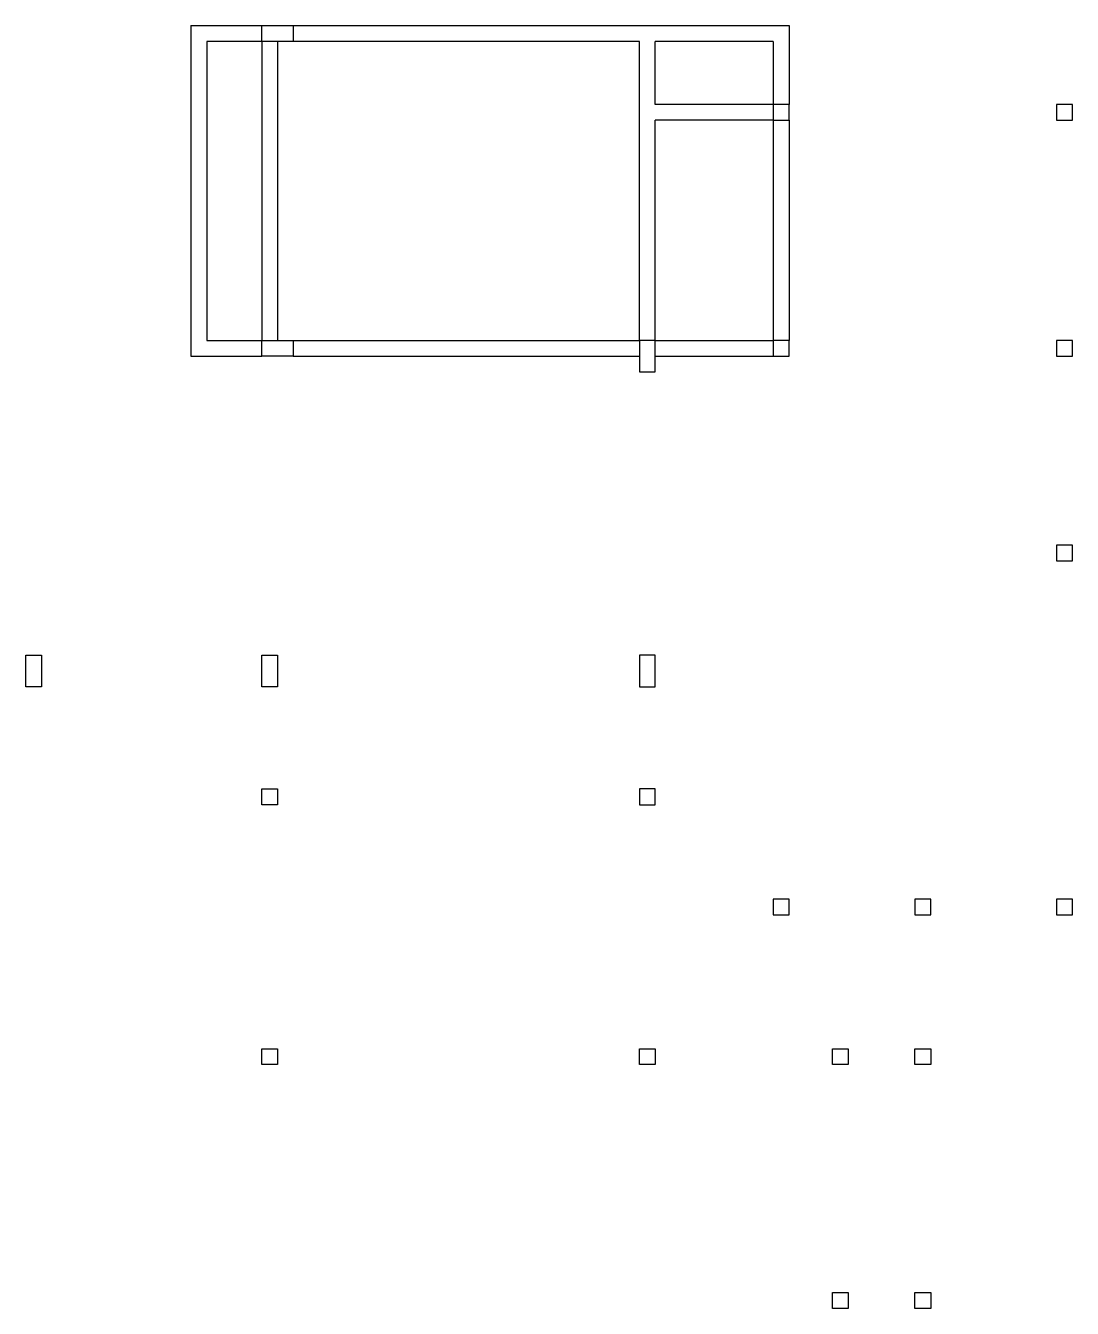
# Model space of a CAD drawing. Extents: x -6.6 to 6.7, y -6.2 to 10.1.
import ezdxf

# ---------------------------------------------------------------- set-up
doc = ezdxf.new("R2010")
doc.units = 0
doc.layers.get('0').update_dxf_attribs({"linetype": 'CONTINUOUS'})
doc.layers.add('SECTIONCUTEDGES', color=7, linetype='CONTINUOUS')

msp = doc.modelspace()

# ---------------------------------------------------------------- linework, layer by layer
for p, q in [((-4.521, 10.059), (-4.521, 5.859)), ((-4.521, 10.059), (-3.621, 10.059)), ((-3.621, 10.059), (-3.221, 10.059)), ((-3.621, 9.859), (-3.621, 10.059)), ((-3.221, 10.059), (-3.221, 9.859)), ((-3.221, 10.059), (3.079, 10.059)), ((3.079, 10.059), (3.079, 9.059)), ((-3.621, 9.859), (-4.321, 9.859)), ((-4.321, 9.859), (-4.321, 6.059)), ((-3.621, 9.859), (-3.621, 6.059)), ((-3.421, 9.859), (-3.621, 9.859)), ((-3.421, 9.859), (-3.421, 6.059)), ((-3.221, 9.859), (-3.421, 9.859)), ((1.179, 9.859), (-3.221, 9.859)), ((1.179, 6.059), (1.179, 9.859)), ((2.879, 9.859), (1.379, 9.859)), ((1.379, 9.059), (1.379, 9.859)), ((2.879, 9.859), (2.879, 9.059)), ((2.879, 9.059), (1.379, 9.059)), ((1.379, 6.059), (1.379, 8.859)), ((2.879, 8.859), (1.379, 8.859)), ((2.879, 8.859), (2.879, 6.059)), ((3.079, 8.859), (3.079, 6.059)), ((-4.321, 6.059), (-3.621, 6.059)), ((-3.621, 5.859), (-3.621, 6.059)), ((-3.621, 6.059), (-3.421, 6.059)), ((-3.421, 6.059), (-3.221, 6.059)), ((-3.221, 6.059), (-3.221, 5.859)), ((-3.221, 6.059), (1.179, 6.059)), ((1.379, 6.059), (2.879, 6.059)), ((-4.521, 5.859), (-3.621, 5.859)), ((-3.221, 5.859), (-3.621, 5.859)), ((-3.221, 5.859), (1.179, 5.859)), ((1.379, 5.859), (2.879, 5.859)), ((-6.621, 1.659), (-6.621, 2.059)), ((-6.621, 2.059), (-6.421, 2.059)), ((-6.421, 2.059), (-6.421, 1.659)), ((-3.621, 2.059), (-3.421, 2.059)), ((-3.621, 1.659), (-3.621, 2.059)), ((-3.421, 2.059), (-3.421, 1.659)), ((-6.421, 1.659), (-6.621, 1.659)), ((-3.421, 1.659), (-3.621, 1.659)), ((-3.621, 0.359), (-3.421, 0.359)), ((-3.621, 0.159), (-3.621, 0.359)), ((-3.421, 0.359), (-3.421, 0.159)), ((-3.421, 0.159), (-3.621, 0.159)), ((-3.621, -2.941), (-3.421, -2.941)), ((-3.621, -3.141), (-3.621, -2.941)), ((-3.421, -2.941), (-3.421, -3.141)), ((1.179, -2.941), (1.379, -2.941)), ((1.179, -3.141), (1.179, -2.941)), ((1.379, -2.941), (1.379, -3.141)), ((3.629, -2.941), (3.829, -2.941)), ((3.629, -3.141), (3.629, -2.941)), ((3.829, -2.941), (3.829, -3.141)), ((4.679, -2.941), (4.879, -2.941)), ((4.679, -3.141), (4.679, -2.941)), ((4.879, -2.941), (4.879, -3.141)), ((-3.421, -3.141), (-3.621, -3.141)), ((1.379, -3.141), (1.179, -3.141)), ((3.829, -3.141), (3.629, -3.141)), ((4.879, -3.141), (4.679, -3.141)), ((3.629, -6.241), (3.629, -6.041)), ((3.629, -6.041), (3.829, -6.041)), ((3.829, -6.041), (3.829, -6.241)), ((4.679, -6.041), (4.879, -6.041)), ((4.679, -6.241), (4.679, -6.041)), ((4.879, -6.041), (4.879, -6.241)), ((3.829, -6.241), (3.629, -6.241)), ((4.879, -6.241), (4.679, -6.241))]:
    msp.add_line(p, q)
at = {"layer": 'SECTIONCUTEDGES'}
for p, q in [((3.079, 9.059), (2.879, 9.059)), ((2.879, 9.059), (2.879, 8.859)), ((3.079, 8.859), (3.079, 9.059)), ((6.679, 9.059), (6.479, 9.059)), ((6.479, 9.059), (6.479, 8.859)), ((6.679, 8.859), (6.679, 9.059)), ((2.879, 8.859), (3.079, 8.859)), ((6.479, 8.859), (6.679, 8.859)), ((1.379, 6.059), (1.179, 6.059)), ((1.179, 6.059), (1.179, 5.859)), ((1.379, 5.859), (1.379, 6.059)), ((3.079, 6.059), (2.879, 6.059)), ((2.879, 6.059), (2.879, 5.859)), ((3.079, 5.859), (3.079, 6.059)), ((6.679, 6.059), (6.479, 6.059)), ((6.479, 6.059), (6.479, 5.859)), ((6.679, 5.859), (6.679, 6.059)), ((1.179, 5.859), (1.179, 5.659)), ((1.379, 5.659), (1.379, 5.859)), ((2.879, 5.859), (3.079, 5.859)), ((6.479, 5.859), (6.679, 5.859)), ((1.179, 5.659), (1.379, 5.659)), ((6.679, 3.459), (6.479, 3.459)), ((6.479, 3.459), (6.479, 3.259)), ((6.679, 3.259), (6.679, 3.459)), ((6.479, 3.259), (6.679, 3.259)), ((1.379, 2.059), (1.179, 2.059)), ((1.179, 2.059), (1.179, 1.659)), ((1.379, 1.659), (1.379, 2.059)), ((1.179, 1.659), (1.379, 1.659)), ((1.379, 0.359), (1.179, 0.359)), ((1.179, 0.359), (1.179, 0.159)), ((1.379, 0.159), (1.379, 0.359)), ((1.179, 0.159), (1.379, 0.159)), ((3.079, -1.041), (2.879, -1.041)), ((2.879, -1.041), (2.879, -1.241)), ((3.079, -1.241), (3.079, -1.041)), ((4.879, -1.041), (4.679, -1.041)), ((4.679, -1.041), (4.679, -1.241)), ((4.879, -1.241), (4.879, -1.041)), ((6.679, -1.041), (6.479, -1.041)), ((6.479, -1.041), (6.479, -1.241)), ((6.679, -1.241), (6.679, -1.041)), ((2.879, -1.241), (3.079, -1.241)), ((4.679, -1.241), (4.879, -1.241)), ((6.479, -1.241), (6.679, -1.241))]:
    msp.add_line(p, q, dxfattribs=at)

doc.saveas('drawing.dxf')
